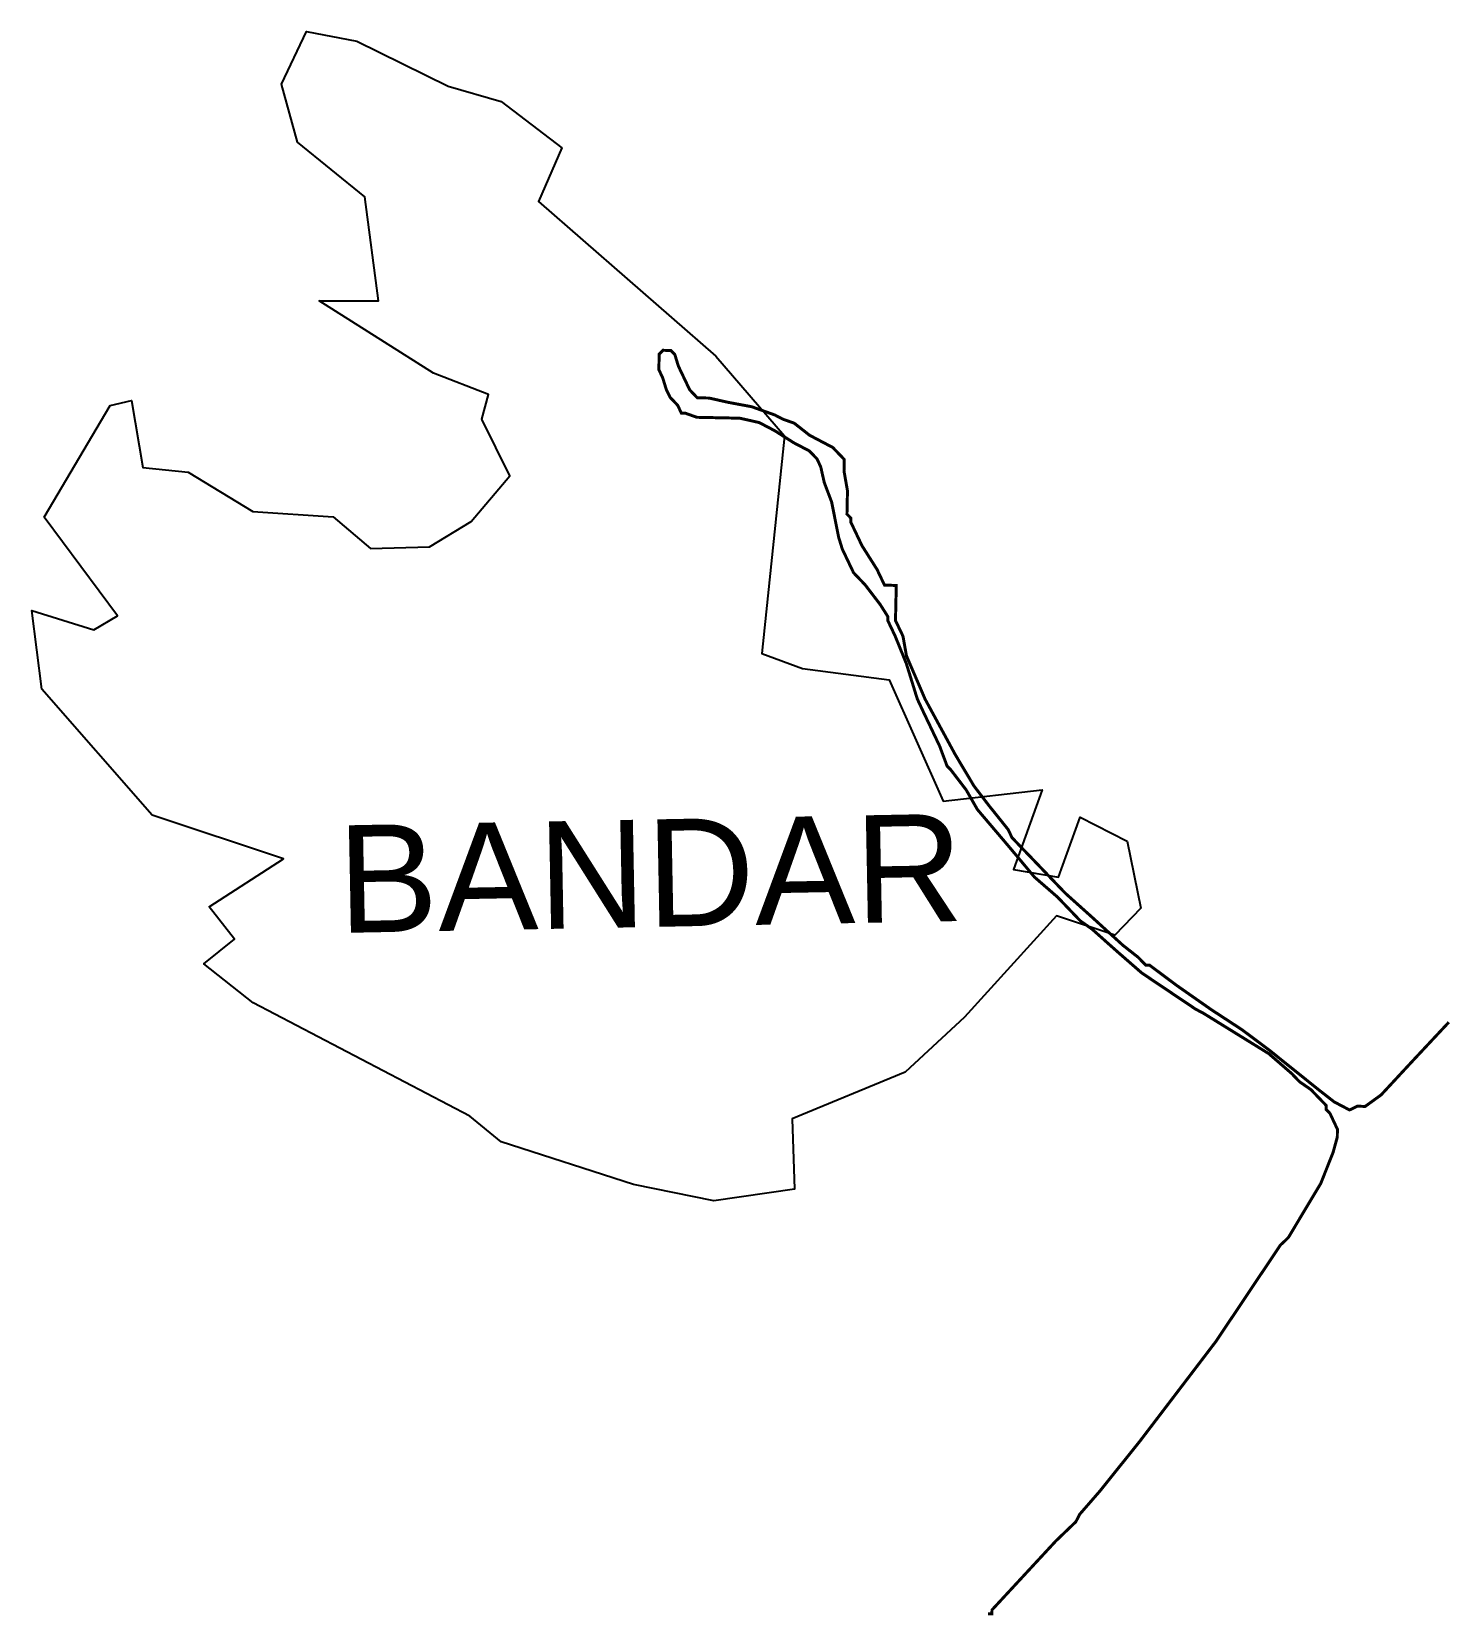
# Model space of a CAD drawing. Header units: metres. Extents: x 265480 to 266916, y 2158337 to 2159939.
import ezdxf

# ---------------------------------------------------------------- set-up
doc = ezdxf.new("R2010")
doc.units = ezdxf.units.M
for name, color, linetype in [('LOW TIDE LINE', 5, 'Continuous'), ('village', 3, 'Continuous'), ('VILLAGE NAME', 250, 'Continuous')]:
    doc.layers.add(name, color=color, linetype=linetype)
doc.styles.get("Standard").update_dxf_attribs({"font": 'simplex.shx'})

msp = doc.modelspace()

# ---------------------------------------------------------------- linework, layer by layer
at = {"layer": 'LOW TIDE LINE', "lineweight": 18, "const_width": 3}
msp.add_lwpolyline([(266914.6, 2158937.2), (266878.3, 2158898.4), (266846, 2158863.6), (266829.9, 2158852), (266822, 2158852.2), (266814.1, 2158848.4), (266798.5, 2158856.6), (266782.9, 2158868.8), (266732.4, 2158909.3), (266705.2, 2158929.6), (266674, 2158950), (266639, 2158974.5), (266611.8, 2158994.8), (266607.9, 2158994.8), (266600.1, 2159002.9), (266584.6, 2159015.1), (266553.6, 2159043.3), (266526.5, 2159067.6), (266503.3, 2159091.8), (266491.7, 2159103.9), (266480.1, 2159115.9), (266472.4, 2159124), (266468.6, 2159132), (266449.3, 2159156.1), (266434, 2159176.1), (266414.9, 2159208.1), (266384.5, 2159264), (266365.6, 2159307.9), (266362.1, 2159327.7), (266354.5, 2159343.6), (266355.3, 2159379.1), (266343.4, 2159379.4), (266335.8, 2159395.3), (266320.6, 2159419.3), (266313, 2159435.3), (266309.2, 2159443.3), (266309.3, 2159447.2), (266305.4, 2159451.3), (266305.9, 2159474.9), (266302.4, 2159494.8), (266302.6, 2159506.6), (266298.8, 2159510.6), (266291, 2159518.7), (266283.2, 2159522.8), (266267.6, 2159531), (266252.1, 2159543.2), (266240.3, 2159547.4), (266232.5, 2159551.5), (266209, 2159559.9), (266185.4, 2159564.3), (266165.7, 2159568.7), (266153.9, 2159568.9), (266146.2, 2159577), (266134.8, 2159600.9), (266131.1, 2159612.8), (266127.2, 2159616.8), (266119.3, 2159617), (266115.3, 2159613.1), (266115, 2159597.3), (266118.8, 2159589.4), (266122.5, 2159577.4), (266126.3, 2159569.5), (266134, 2159561.4), (266137.8, 2159553.4), (266141.7, 2159553.4), (266153.5, 2159549.2), (266196.9, 2159548.3), (266216.5, 2159543.9), (266232.2, 2159535.7), (266251.6, 2159523.4), (266267.3, 2159515.2), (266275, 2159507.2), (266278.8, 2159499.2), (266282.4, 2159483.3), (266289.9, 2159463.4), (266297, 2159427.7), (266300.7, 2159415.8), (266312.1, 2159391.9), (266323.7, 2159379.8), (266339.1, 2159359.7), (266346.7, 2159347.7), (266346.6, 2159343.8), (266354.2, 2159327.8), (266365.5, 2159300), (266376.6, 2159264.2), (266384.1, 2159248.2), (266387.9, 2159240.3), (266399.3, 2159216.3), (266406.7, 2159196.4), (266410.6, 2159192.4), (266426, 2159172.3), (266437.4, 2159152.4), (266468.2, 2159116.2), (266495.2, 2159084), (266518.5, 2159063.8), (266541.7, 2159039.6), (266553.3, 2159031.5), (266580.5, 2159007.3), (266603.8, 2158987), (266658.3, 2158950.4), (266666.1, 2158946.3), (266732.3, 2158905.4), (266755.6, 2158885.2), (266763.3, 2158877.1), (266775, 2158869), (266790.5, 2158852.9), (266790.4, 2158848.9), (266794.3, 2158844.9), (266801.8, 2158828.9), (266801.7, 2158821), (266797.4, 2158805.3), (266784.9, 2158774), (266752.2, 2158719.4), (266748.2, 2158715.5), (266744.1, 2158711.7), (266678.9, 2158614.3), (266601.8, 2158513.2), (266561.3, 2158462.7), (266541.1, 2158439.5), (266537, 2158431.7), (266516.8, 2158412.3), (266452.2, 2158342.6), (266452.1, 2158338.6), (266448.2, 2158338.7)], dxfattribs=at)
at = {"layer": 'village', "color": 3}
msp.add_polyline3d([(266602.9, 2159052.7, 0), (266576.4, 2159025.1, 0), (266517.6, 2159044.9, 0), (266424.4, 2158942.4, 0), (266364.4, 2158886.8, 0), (266249.8, 2158839.4, 0), (266252.3, 2158768.2, 0), (266170.6, 2158756.4, 0), (266089.3, 2158772.9, 0), (265955.3, 2158816.3, 0), (265923.5, 2158842.2, 0), (265704.5, 2158956.8, 0), (265654.4, 2158996.1, 0), (265685.3, 2159021.1, 0), (265659.9, 2159054, 0), (265735.1, 2159102.4, 0), (265602.2, 2159146.8, 0), (265490.4, 2159274.2, 0), (265480.2, 2159353.6, 0), (265543.1, 2159334.2, 0), (265567, 2159348.5, 0), (265492.7, 2159448.2, 0), (265559.5, 2159561.3, 0), (265581.3, 2159566.1, 0), (265592.7, 2159498.3, 0), (265638.6, 2159493.6, 0), (265703.9, 2159454, 0), (265785.2, 2159448.6, 0), (265823, 2159416.5, 0), (265882.8, 2159418.1, 0), (265925.1, 2159443.9, 0), (265964.3, 2159489.9, 0), (265935.9, 2159547.3, 0), (265942.4, 2159572.4, 0), (265887, 2159593.8, 0), (265771.2, 2159667.1, 0), (265831.2, 2159667, 0), (265817.3, 2159772.3, 0), (265749.4, 2159827.5, 0), (265733.2, 2159886.4, 0), (265758.2, 2159939.4, 0), (265809.2, 2159929.6, 0), (265901.7, 2159884.2, 0), (265955.4, 2159868.7, 0), (266016.9, 2159822, 0), (265993.1, 2159767.4, 0), (266172.5, 2159611, 0), (266242.1, 2159530.6, 0), (266219.2, 2159310.3, 0), (266260.4, 2159295, 0), (266348.2, 2159283.6, 0), (266402.9, 2159160.7, 0), (266502.9, 2159172.4, 0), (266473.9, 2159091.6, 0), (266519.6, 2159084.1, 0), (266541.4, 2159144.5, 0), (266589, 2159120.2, 0)], close=True, dxfattribs=at)

# ---------------------------------------------------------------- texts
at = {"layer": 'VILLAGE NAME', "insert": (265788.8, 2159136.2), "char_height": 108.748, "attachment_point": 1, "rotation": 1.1028}
msp.add_mtext_dynamic_manual_height_columns('{\\fArial|b0|i0|c0|p34;BANDAR}', width=726.929, gutter_width=543.7, heights=[0], dxfattribs=at)

doc.saveas('drawing.dxf')
